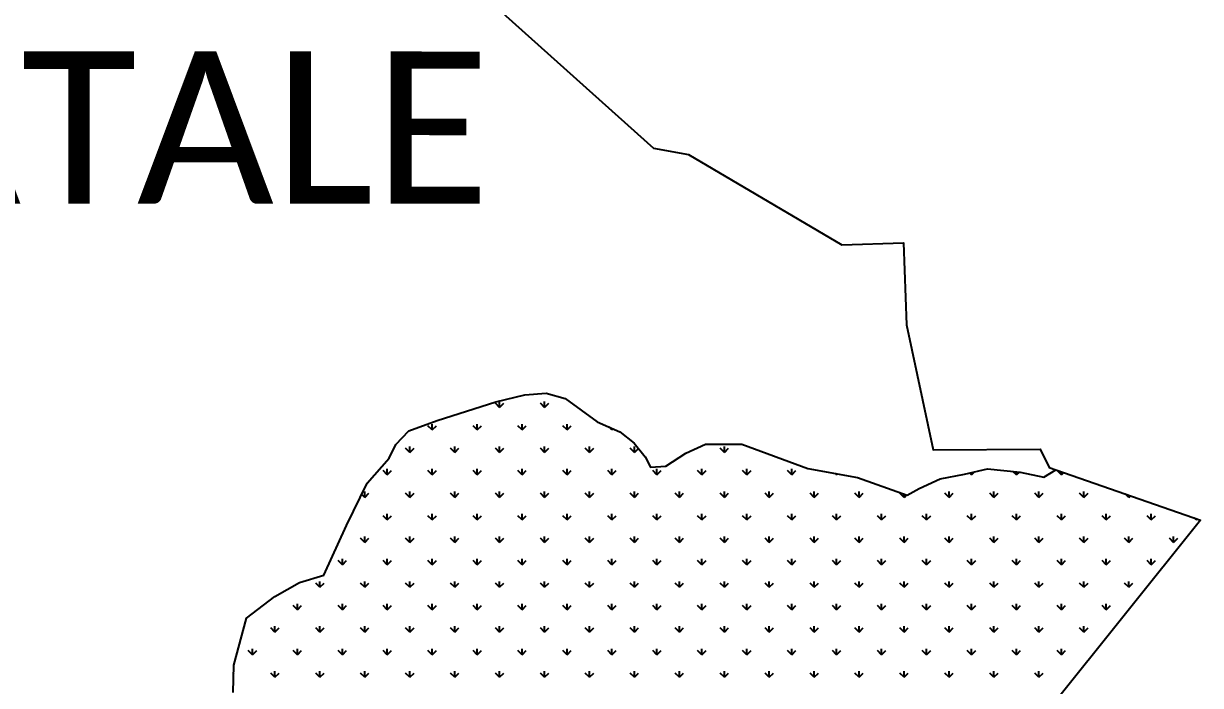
# Model space of a CAD drawing. Header units: feet. Extents: x 359135 to 361265, y 1738813 to 1741261.
# Drawn here: x 360154 to 361265, y 1739454 to 1740078 of the extents above; entities that cross this region are included whole.
import ezdxf

# ---------------------------------------------------------------- set-up
doc = ezdxf.new("R2010")
doc.units = ezdxf.units.FT
doc.header["$MEASUREMENT"] = 0
doc.layers.add('MANGROOVES', color=112, linetype='Continuous')
doc.layers.add('VILLAGE NAME', color=250, linetype='Continuous')
doc.styles.get("Standard").update_dxf_attribs({"font": 'arial.ttf'})

msp = doc.modelspace()

# ---------------------------------------------------------------- linework, layer by layer
at = {"color": 3}
msp.add_lwpolyline([(360600.1, 1740093.9), (360748.4, 1739960.6), (360781.4, 1739954.8), (360926.2, 1739869.4), (360984.5, 1739871.5), (360987.5, 1739793.9), (361012.6, 1739676.1), (361113.5, 1739676.6), (361122.2, 1739659.5), (361264.9, 1739609.8), (361052.4, 1739344.5), (360515.4, 1738970.3), (360351.7, 1739150), (360246.7, 1739023.5), (360342.2, 1738856.1), (360217.3, 1738813.1), (360047.4, 1738835.5)], dxfattribs=at)
at = {"layer": 'MANGROOVES', "linetype": 'Continuous'}
for p, q in [((360603.2, 1739716), (360599.3, 1739720)), ((360603.2, 1739716), (360603.2, 1739721.7)), ((360603.2, 1739716), (360607.2, 1739720)), ((360645.7, 1739716), (360641.7, 1739720)), ((360645.7, 1739716), (360645.7, 1739721.7)), ((360645.7, 1739716), (360649.6, 1739720)), ((360539.6, 1739694.8), (360535.6, 1739698.8)), ((360539.6, 1739694.8), (360539.6, 1739700.4)), ((360539.6, 1739694.8), (360543.6, 1739698.8)), ((360582, 1739694.8), (360578.1, 1739698.8)), ((360582, 1739694.8), (360582, 1739700.4)), ((360582, 1739694.8), (360586, 1739698.8)), ((360624.5, 1739694.8), (360620.5, 1739698.8)), ((360624.5, 1739694.8), (360624.5, 1739700.4)), ((360624.5, 1739694.8), (360628.4, 1739698.8)), ((360666.9, 1739694.8), (360662.9, 1739698.8)), ((360666.9, 1739694.8), (360666.9, 1739700.4)), ((360666.9, 1739694.8), (360670.9, 1739698.8)), ((360709.3, 1739694.8), (360706.6, 1739697.6)), ((360709.3, 1739694.8), (360709.3, 1739696.3)), ((360709.3, 1739694.8), (360710.4, 1739695.9)), ((360518.4, 1739673.6), (360514.4, 1739677.6)), ((360518.4, 1739673.6), (360518.4, 1739679.2)), ((360518.4, 1739673.6), (360522.4, 1739677.6)), ((360560.8, 1739673.6), (360556.8, 1739677.6)), ((360560.8, 1739673.6), (360560.8, 1739679.2)), ((360560.8, 1739673.6), (360564.8, 1739677.6)), ((360603.2, 1739673.6), (360599.3, 1739677.6)), ((360603.2, 1739673.6), (360603.2, 1739679.2)), ((360603.2, 1739673.6), (360607.2, 1739677.6)), ((360645.7, 1739673.6), (360641.7, 1739677.6)), ((360645.7, 1739673.6), (360645.7, 1739679.2)), ((360645.7, 1739673.6), (360649.6, 1739677.6)), ((360688.1, 1739673.6), (360684.1, 1739677.6)), ((360688.1, 1739673.6), (360688.1, 1739679.2)), ((360688.1, 1739673.6), (360692.1, 1739677.6)), ((360730.5, 1739673.6), (360726.5, 1739677.6)), ((360730.5, 1739673.6), (360730.5, 1739679.2)), ((360730.5, 1739673.6), (360734.3, 1739677.4)), ((360815.4, 1739673.6), (360811.4, 1739677.6)), ((360815.4, 1739673.6), (360815.4, 1739679.2)), ((360815.4, 1739673.6), (360819.4, 1739677.6)), ((360497.2, 1739652.4), (360493.2, 1739656.4)), ((360497.2, 1739652.4), (360497.2, 1739658)), ((360497.2, 1739652.4), (360501.2, 1739656.4)), ((360539.6, 1739652.4), (360535.6, 1739656.4)), ((360539.6, 1739652.4), (360539.6, 1739658)), ((360539.6, 1739652.4), (360543.6, 1739656.4)), ((360582, 1739652.4), (360578.1, 1739656.4)), ((360582, 1739652.4), (360582, 1739658)), ((360582, 1739652.4), (360586, 1739656.4)), ((360624.5, 1739652.4), (360620.5, 1739656.4)), ((360624.5, 1739652.4), (360624.5, 1739658)), ((360624.5, 1739652.4), (360628.4, 1739656.4)), ((360666.9, 1739652.4), (360662.9, 1739656.4)), ((360666.9, 1739652.4), (360666.9, 1739658)), ((360666.9, 1739652.4), (360670.9, 1739656.4)), ((360709.3, 1739652.4), (360705.3, 1739656.4)), ((360709.3, 1739652.4), (360709.3, 1739658)), ((360709.3, 1739652.4), (360713.3, 1739656.4)), ((360751.7, 1739652.4), (360747.8, 1739656.4)), ((360751.7, 1739652.4), (360751.7, 1739658)), ((360751.7, 1739652.4), (360755.7, 1739656.4)), ((360794.2, 1739652.4), (360790.2, 1739656.4)), ((360794.2, 1739652.4), (360794.2, 1739658)), ((360794.2, 1739652.4), (360798.1, 1739656.4)), ((360836.6, 1739652.4), (360832.6, 1739656.4)), ((360836.6, 1739652.4), (360836.6, 1739658)), ((360836.6, 1739652.4), (360840.6, 1739656.4)), ((360879, 1739652.4), (360875, 1739656.4)), ((360879, 1739652.4), (360879, 1739658)), ((360879, 1739652.4), (360883, 1739656.4)), ((360921.4, 1739652.4), (360920.2, 1739653.6)), ((360921.4, 1739652.4), (360921.4, 1739653.4)), ((360921.4, 1739652.4), (360922.3, 1739653.2)), ((361048.7, 1739652.4), (361046.9, 1739654.2)), ((361048.7, 1739652.4), (361051.6, 1739655.3)), ((361048.7, 1739652.4), (361048.7, 1739654.6)), ((361091.1, 1739652.4), (361087.9, 1739655.7)), ((361091.1, 1739652.4), (361091.1, 1739655.4)), ((361091.1, 1739652.4), (361093.9, 1739655.1)), ((361133.6, 1739652.4), (361129.6, 1739656.4)), ((361133.6, 1739652.4), (361133.6, 1739655.5)), ((361133.6, 1739652.4), (361135.9, 1739654.7)), ((360476, 1739631.2), (360473.2, 1739634)), ((360476, 1739631.2), (360476, 1739636.8)), ((360476, 1739631.2), (360479.9, 1739635.2)), ((360518.4, 1739631.2), (360514.4, 1739635.2)), ((360518.4, 1739631.2), (360518.4, 1739636.8)), ((360518.4, 1739631.2), (360522.4, 1739635.2)), ((360560.8, 1739631.2), (360556.8, 1739635.2)), ((360560.8, 1739631.2), (360560.8, 1739636.8)), ((360560.8, 1739631.2), (360564.8, 1739635.2)), ((360603.2, 1739631.2), (360599.3, 1739635.2)), ((360603.2, 1739631.2), (360603.2, 1739636.8)), ((360603.2, 1739631.2), (360607.2, 1739635.2)), ((360645.7, 1739631.2), (360641.7, 1739635.2)), ((360645.7, 1739631.2), (360645.7, 1739636.8)), ((360645.7, 1739631.2), (360649.6, 1739635.2)), ((360688.1, 1739631.2), (360684.1, 1739635.2)), ((360688.1, 1739631.2), (360688.1, 1739636.8)), ((360688.1, 1739631.2), (360692.1, 1739635.2)), ((360730.5, 1739631.2), (360726.5, 1739635.2)), ((360730.5, 1739631.2), (360730.5, 1739636.8)), ((360730.5, 1739631.2), (360734.5, 1739635.2)), ((360773, 1739631.2), (360769, 1739635.2)), ((360773, 1739631.2), (360773, 1739636.8)), ((360773, 1739631.2), (360776.9, 1739635.2)), ((360815.4, 1739631.2), (360811.4, 1739635.2)), ((360815.4, 1739631.2), (360815.4, 1739636.8)), ((360815.4, 1739631.2), (360819.4, 1739635.2)), ((360857.8, 1739631.2), (360853.8, 1739635.2)), ((360857.8, 1739631.2), (360857.8, 1739636.8)), ((360857.8, 1739631.2), (360861.8, 1739635.2)), ((360900.2, 1739631.2), (360896.3, 1739635.2)), ((360900.2, 1739631.2), (360900.2, 1739636.8)), ((360900.2, 1739631.2), (360904.2, 1739635.2)), ((360942.7, 1739631.2), (360938.7, 1739635.2)), ((360942.7, 1739631.2), (360942.7, 1739636.8)), ((360942.7, 1739631.2), (360946.6, 1739635.2)), ((360985.1, 1739631.2), (360981.1, 1739635.2)), ((360985.1, 1739631.2), (360985.1, 1739634.4)), ((360985.1, 1739631.2), (360987.5, 1739633.6)), ((361027.5, 1739631.2), (361023.5, 1739635.2)), ((361027.5, 1739631.2), (361027.5, 1739636.8)), ((361027.5, 1739631.2), (361031.5, 1739635.2)), ((361069.9, 1739631.2), (361066, 1739635.2)), ((361069.9, 1739631.2), (361069.9, 1739636.8)), ((361069.9, 1739631.2), (361073.9, 1739635.2)), ((361112.4, 1739631.2), (361108.4, 1739635.2)), ((361112.4, 1739631.2), (361112.4, 1739636.8)), ((361112.4, 1739631.2), (361116.3, 1739635.2)), ((361154.8, 1739631.2), (361150.8, 1739635.2)), ((361154.8, 1739631.2), (361154.8, 1739636.8)), ((361154.8, 1739631.2), (361158.8, 1739635.2)), ((361197.2, 1739631.2), (361193.9, 1739634.5)), ((361197.2, 1739631.2), (361197.2, 1739633.3)), ((361197.2, 1739631.2), (361198.8, 1739632.8)), ((360497.2, 1739610), (360493.2, 1739613.9)), ((360497.2, 1739610), (360497.2, 1739615.6)), ((360497.2, 1739610), (360501.2, 1739613.9)), ((360539.6, 1739610), (360535.6, 1739613.9)), ((360539.6, 1739610), (360539.6, 1739615.6)), ((360539.6, 1739610), (360543.6, 1739613.9)), ((360582, 1739610), (360578.1, 1739613.9)), ((360582, 1739610), (360582, 1739615.6)), ((360582, 1739610), (360586, 1739613.9)), ((360624.5, 1739610), (360620.5, 1739613.9)), ((360624.5, 1739610), (360624.5, 1739615.6)), ((360624.5, 1739610), (360628.4, 1739613.9)), ((360666.9, 1739610), (360662.9, 1739613.9)), ((360666.9, 1739610), (360666.9, 1739615.6)), ((360666.9, 1739610), (360670.9, 1739613.9)), ((360709.3, 1739610), (360705.3, 1739613.9)), ((360709.3, 1739610), (360709.3, 1739615.6)), ((360709.3, 1739610), (360713.3, 1739613.9)), ((360751.7, 1739610), (360747.8, 1739613.9)), ((360751.7, 1739610), (360751.7, 1739615.6)), ((360751.7, 1739610), (360755.7, 1739613.9)), ((360794.2, 1739610), (360790.2, 1739613.9)), ((360794.2, 1739610), (360794.2, 1739615.6)), ((360794.2, 1739610), (360798.1, 1739613.9)), ((360836.6, 1739610), (360832.6, 1739613.9)), ((360836.6, 1739610), (360836.6, 1739615.6)), ((360836.6, 1739610), (360840.6, 1739613.9)), ((360879, 1739610), (360875, 1739613.9)), ((360879, 1739610), (360879, 1739615.6)), ((360879, 1739610), (360883, 1739613.9)), ((360921.4, 1739610), (360917.5, 1739613.9)), ((360921.4, 1739610), (360921.4, 1739615.6)), ((360921.4, 1739610), (360925.4, 1739613.9)), ((360963.9, 1739610), (360959.9, 1739613.9)), ((360963.9, 1739610), (360963.9, 1739615.6)), ((360963.9, 1739610), (360967.8, 1739613.9)), ((361006.3, 1739610), (361002.3, 1739613.9)), ((361006.3, 1739610), (361006.3, 1739615.6)), ((361006.3, 1739610), (361010.3, 1739613.9)), ((361048.7, 1739610), (361044.7, 1739613.9)), ((361048.7, 1739610), (361048.7, 1739615.6)), ((361048.7, 1739610), (361052.7, 1739613.9)), ((361091.1, 1739610), (361087.2, 1739613.9)), ((361091.1, 1739610), (361091.1, 1739615.6)), ((361091.1, 1739610), (361095.1, 1739613.9)), ((361133.6, 1739610), (361129.6, 1739613.9)), ((361133.6, 1739610), (361133.6, 1739615.6)), ((361133.6, 1739610), (361137.6, 1739613.9)), ((361176, 1739610), (361172, 1739613.9)), ((361176, 1739610), (361176, 1739615.6)), ((361176, 1739610), (361180, 1739613.9)), ((361218.4, 1739610), (361214.5, 1739613.9)), ((361218.4, 1739610), (361218.4, 1739615.6)), ((361218.4, 1739610), (361222.4, 1739613.9)), ((361260.9, 1739610), (361259, 1739611.8)), ((361260.9, 1739610), (361260.9, 1739611.2)), ((361260.9, 1739610), (361261.8, 1739610.9)), ((360476, 1739588.7), (360472, 1739592.7)), ((360476, 1739588.7), (360476, 1739594.4)), ((360476, 1739588.7), (360479.9, 1739592.7)), ((360518.4, 1739588.7), (360514.4, 1739592.7)), ((360518.4, 1739588.7), (360518.4, 1739594.4)), ((360518.4, 1739588.7), (360522.4, 1739592.7)), ((360560.8, 1739588.7), (360556.8, 1739592.7)), ((360560.8, 1739588.7), (360560.8, 1739594.4)), ((360560.8, 1739588.7), (360564.8, 1739592.7)), ((360603.2, 1739588.7), (360599.3, 1739592.7)), ((360603.2, 1739588.7), (360603.2, 1739594.4)), ((360603.2, 1739588.7), (360607.2, 1739592.7)), ((360645.7, 1739588.7), (360641.7, 1739592.7)), ((360645.7, 1739588.7), (360645.7, 1739594.4)), ((360645.7, 1739588.7), (360649.6, 1739592.7)), ((360688.1, 1739588.7), (360684.1, 1739592.7)), ((360688.1, 1739588.7), (360688.1, 1739594.4)), ((360688.1, 1739588.7), (360692.1, 1739592.7)), ((360730.5, 1739588.7), (360726.5, 1739592.7)), ((360730.5, 1739588.7), (360730.5, 1739594.4)), ((360730.5, 1739588.7), (360734.5, 1739592.7)), ((360773, 1739588.7), (360769, 1739592.7)), ((360773, 1739588.7), (360773, 1739594.4)), ((360773, 1739588.7), (360776.9, 1739592.7)), ((360815.4, 1739588.7), (360811.4, 1739592.7)), ((360815.4, 1739588.7), (360815.4, 1739594.4)), ((360815.4, 1739588.7), (360819.4, 1739592.7)), ((360857.8, 1739588.7), (360853.8, 1739592.7)), ((360857.8, 1739588.7), (360857.8, 1739594.4)), ((360857.8, 1739588.7), (360861.8, 1739592.7)), ((360900.2, 1739588.7), (360896.3, 1739592.7)), ((360900.2, 1739588.7), (360900.2, 1739594.4)), ((360900.2, 1739588.7), (360904.2, 1739592.7)), ((360942.7, 1739588.7), (360938.7, 1739592.7)), ((360942.7, 1739588.7), (360942.7, 1739594.4)), ((360942.7, 1739588.7), (360946.6, 1739592.7)), ((360985.1, 1739588.7), (360981.1, 1739592.7)), ((360985.1, 1739588.7), (360985.1, 1739594.4)), ((360985.1, 1739588.7), (360989.1, 1739592.7)), ((361027.5, 1739588.7), (361023.5, 1739592.7)), ((361027.5, 1739588.7), (361027.5, 1739594.4)), ((361027.5, 1739588.7), (361031.5, 1739592.7)), ((361069.9, 1739588.7), (361066, 1739592.7)), ((361069.9, 1739588.7), (361069.9, 1739594.4)), ((361069.9, 1739588.7), (361073.9, 1739592.7)), ((361112.4, 1739588.7), (361108.4, 1739592.7)), ((361112.4, 1739588.7), (361112.4, 1739594.4)), ((361112.4, 1739588.7), (361116.3, 1739592.7)), ((361154.8, 1739588.7), (361150.8, 1739592.7)), ((361154.8, 1739588.7), (361154.8, 1739594.4)), ((361154.8, 1739588.7), (361158.8, 1739592.7)), ((361197.2, 1739588.7), (361193.2, 1739592.7)), ((361197.2, 1739588.7), (361197.2, 1739594.4)), ((361197.2, 1739588.7), (361201.2, 1739592.7)), ((361239.6, 1739588.7), (361235.7, 1739592.7)), ((361239.6, 1739588.7), (361239.6, 1739594.4)), ((361239.6, 1739588.7), (361243.6, 1739592.7)), ((360454.8, 1739567.5), (360450.8, 1739571.5)), ((360454.8, 1739567.5), (360454.8, 1739573.2)), ((360454.8, 1739567.5), (360458.7, 1739571.5)), ((360497.2, 1739567.5), (360493.2, 1739571.5)), ((360497.2, 1739567.5), (360497.2, 1739573.2)), ((360497.2, 1739567.5), (360501.2, 1739571.5)), ((360539.6, 1739567.5), (360535.6, 1739571.5)), ((360539.6, 1739567.5), (360539.6, 1739573.2)), ((360539.6, 1739567.5), (360543.6, 1739571.5)), ((360582, 1739567.5), (360578.1, 1739571.5)), ((360582, 1739567.5), (360582, 1739573.2)), ((360582, 1739567.5), (360586, 1739571.5)), ((360624.5, 1739567.5), (360620.5, 1739571.5)), ((360624.5, 1739567.5), (360624.5, 1739573.2)), ((360624.5, 1739567.5), (360628.4, 1739571.5)), ((360666.9, 1739567.5), (360662.9, 1739571.5)), ((360666.9, 1739567.5), (360666.9, 1739573.2)), ((360666.9, 1739567.5), (360670.9, 1739571.5)), ((360709.3, 1739567.5), (360705.3, 1739571.5)), ((360709.3, 1739567.5), (360709.3, 1739573.2)), ((360709.3, 1739567.5), (360713.3, 1739571.5)), ((360751.7, 1739567.5), (360747.8, 1739571.5)), ((360751.7, 1739567.5), (360751.7, 1739573.2)), ((360751.7, 1739567.5), (360755.7, 1739571.5)), ((360794.2, 1739567.5), (360790.2, 1739571.5)), ((360794.2, 1739567.5), (360794.2, 1739573.2)), ((360794.2, 1739567.5), (360798.1, 1739571.5)), ((360836.6, 1739567.5), (360832.6, 1739571.5)), ((360836.6, 1739567.5), (360836.6, 1739573.2)), ((360836.6, 1739567.5), (360840.6, 1739571.5)), ((360879, 1739567.5), (360875, 1739571.5)), ((360879, 1739567.5), (360879, 1739573.2)), ((360879, 1739567.5), (360883, 1739571.5)), ((360921.4, 1739567.5), (360917.5, 1739571.5)), ((360921.4, 1739567.5), (360921.4, 1739573.2)), ((360921.4, 1739567.5), (360925.4, 1739571.5)), ((360963.9, 1739567.5), (360959.9, 1739571.5)), ((360963.9, 1739567.5), (360963.9, 1739573.2)), ((360963.9, 1739567.5), (360967.8, 1739571.5)), ((361006.3, 1739567.5), (361002.3, 1739571.5)), ((361006.3, 1739567.5), (361006.3, 1739573.2)), ((361006.3, 1739567.5), (361010.3, 1739571.5)), ((361048.7, 1739567.5), (361044.7, 1739571.5)), ((361048.7, 1739567.5), (361048.7, 1739573.2)), ((361048.7, 1739567.5), (361052.7, 1739571.5)), ((361091.1, 1739567.5), (361087.2, 1739571.5)), ((361091.1, 1739567.5), (361091.1, 1739573.2)), ((361091.1, 1739567.5), (361095.1, 1739571.5)), ((361133.6, 1739567.5), (361129.6, 1739571.5)), ((361133.6, 1739567.5), (361133.6, 1739573.2)), ((361133.6, 1739567.5), (361137.6, 1739571.5)), ((361176, 1739567.5), (361172, 1739571.5)), ((361176, 1739567.5), (361176, 1739573.2)), ((361176, 1739567.5), (361180, 1739571.5)), ((361218.4, 1739567.5), (361214.5, 1739571.5)), ((361218.4, 1739567.5), (361218.4, 1739573.2)), ((361218.4, 1739567.5), (361222.4, 1739571.5)), ((360433.5, 1739546.3), (360433.5, 1739551.9)), ((360476, 1739546.3), (360476, 1739551.9)), ((360518.4, 1739546.3), (360518.4, 1739551.9)), ((360560.8, 1739546.3), (360560.8, 1739551.9)), ((360603.2, 1739546.3), (360603.2, 1739551.9)), ((360645.7, 1739546.3), (360645.7, 1739551.9)), ((360688.1, 1739546.3), (360688.1, 1739551.9)), ((360730.5, 1739546.3), (360730.5, 1739551.9)), ((360773, 1739546.3), (360773, 1739551.9)), ((360815.4, 1739546.3), (360815.4, 1739551.9)), ((360857.8, 1739546.3), (360857.8, 1739551.9)), ((360900.2, 1739546.3), (360900.2, 1739551.9)), ((360942.7, 1739546.3), (360942.7, 1739551.9)), ((360985.1, 1739546.3), (360985.1, 1739551.9)), ((361027.5, 1739546.3), (361027.5, 1739551.9)), ((361069.9, 1739546.3), (361069.9, 1739551.9)), ((361112.4, 1739546.3), (361112.4, 1739551.9)), ((361154.8, 1739546.3), (361154.8, 1739551.9)), ((361197.2, 1739546.3), (361197.2, 1739551.9)), ((360433.5, 1739546.3), (360429.6, 1739550.3)), ((360433.5, 1739546.3), (360437.5, 1739550.3)), ((360476, 1739546.3), (360472, 1739550.3)), ((360476, 1739546.3), (360479.9, 1739550.3)), ((360518.4, 1739546.3), (360514.4, 1739550.3)), ((360518.4, 1739546.3), (360522.4, 1739550.3)), ((360560.8, 1739546.3), (360556.8, 1739550.3)), ((360560.8, 1739546.3), (360564.8, 1739550.3)), ((360603.2, 1739546.3), (360599.3, 1739550.3)), ((360603.2, 1739546.3), (360607.2, 1739550.3)), ((360645.7, 1739546.3), (360641.7, 1739550.3)), ((360645.7, 1739546.3), (360649.6, 1739550.3)), ((360688.1, 1739546.3), (360684.1, 1739550.3)), ((360688.1, 1739546.3), (360692.1, 1739550.3)), ((360730.5, 1739546.3), (360726.5, 1739550.3)), ((360730.5, 1739546.3), (360734.5, 1739550.3)), ((360773, 1739546.3), (360769, 1739550.3)), ((360773, 1739546.3), (360776.9, 1739550.3)), ((360815.4, 1739546.3), (360811.4, 1739550.3)), ((360815.4, 1739546.3), (360819.4, 1739550.3)), ((360857.8, 1739546.3), (360853.8, 1739550.3)), ((360857.8, 1739546.3), (360861.8, 1739550.3)), ((360900.2, 1739546.3), (360896.3, 1739550.3)), ((360900.2, 1739546.3), (360904.2, 1739550.3)), ((360942.7, 1739546.3), (360938.7, 1739550.3)), ((360942.7, 1739546.3), (360946.6, 1739550.3)), ((360985.1, 1739546.3), (360981.1, 1739550.3)), ((360985.1, 1739546.3), (360989.1, 1739550.3)), ((361027.5, 1739546.3), (361023.5, 1739550.3)), ((361027.5, 1739546.3), (361031.5, 1739550.3)), ((361069.9, 1739546.3), (361066, 1739550.3)), ((361069.9, 1739546.3), (361073.9, 1739550.3)), ((361112.4, 1739546.3), (361108.4, 1739550.3)), ((361112.4, 1739546.3), (361116.3, 1739550.3)), ((361154.8, 1739546.3), (361150.8, 1739550.3)), ((361154.8, 1739546.3), (361158.8, 1739550.3)), ((361197.2, 1739546.3), (361193.2, 1739550.3)), ((361197.2, 1739546.3), (361201.2, 1739550.3)), ((360412.3, 1739525.1), (360412.3, 1739530.7)), ((360454.8, 1739525.1), (360454.8, 1739530.7)), ((360497.2, 1739525.1), (360497.2, 1739530.7)), ((360539.6, 1739525.1), (360539.6, 1739530.7)), ((360582, 1739525.1), (360582, 1739530.7)), ((360624.5, 1739525.1), (360624.5, 1739530.7)), ((360666.9, 1739525.1), (360666.9, 1739530.7)), ((360709.3, 1739525.1), (360709.3, 1739530.7)), ((360751.7, 1739525.1), (360751.7, 1739530.7)), ((360794.2, 1739525.1), (360794.2, 1739530.7)), ((360836.6, 1739525.1), (360836.6, 1739530.7)), ((360879, 1739525.1), (360879, 1739530.7)), ((360921.4, 1739525.1), (360921.4, 1739530.7)), ((360963.9, 1739525.1), (360963.9, 1739530.7)), ((361006.3, 1739525.1), (361006.3, 1739530.7)), ((361048.7, 1739525.1), (361048.7, 1739530.7)), ((361091.1, 1739525.1), (361091.1, 1739530.7)), ((361133.6, 1739525.1), (361133.6, 1739530.7)), ((361176, 1739525.1), (361176, 1739530.7)), ((360412.3, 1739525.1), (360408.3, 1739529.1)), ((360412.3, 1739525.1), (360416.3, 1739529.1)), ((360454.8, 1739525.1), (360450.8, 1739529.1)), ((360454.8, 1739525.1), (360458.7, 1739529.1)), ((360497.2, 1739525.1), (360493.2, 1739529.1)), ((360497.2, 1739525.1), (360501.2, 1739529.1)), ((360539.6, 1739525.1), (360535.6, 1739529.1)), ((360539.6, 1739525.1), (360543.6, 1739529.1)), ((360582, 1739525.1), (360578.1, 1739529.1)), ((360582, 1739525.1), (360586, 1739529.1)), ((360624.5, 1739525.1), (360620.5, 1739529.1)), ((360624.5, 1739525.1), (360628.4, 1739529.1)), ((360666.9, 1739525.1), (360662.9, 1739529.1)), ((360666.9, 1739525.1), (360670.9, 1739529.1)), ((360709.3, 1739525.1), (360705.3, 1739529.1)), ((360709.3, 1739525.1), (360713.3, 1739529.1)), ((360751.7, 1739525.1), (360747.8, 1739529.1)), ((360751.7, 1739525.1), (360755.7, 1739529.1)), ((360794.2, 1739525.1), (360790.2, 1739529.1)), ((360794.2, 1739525.1), (360798.1, 1739529.1)), ((360836.6, 1739525.1), (360832.6, 1739529.1)), ((360836.6, 1739525.1), (360840.6, 1739529.1)), ((360879, 1739525.1), (360875, 1739529.1)), ((360879, 1739525.1), (360883, 1739529.1)), ((360921.4, 1739525.1), (360917.5, 1739529.1)), ((360921.4, 1739525.1), (360925.4, 1739529.1)), ((360963.9, 1739525.1), (360959.9, 1739529.1)), ((360963.9, 1739525.1), (360967.8, 1739529.1)), ((361006.3, 1739525.1), (361002.3, 1739529.1)), ((361006.3, 1739525.1), (361010.3, 1739529.1)), ((361048.7, 1739525.1), (361044.7, 1739529.1)), ((361048.7, 1739525.1), (361052.7, 1739529.1)), ((361091.1, 1739525.1), (361087.2, 1739529.1)), ((361091.1, 1739525.1), (361095.1, 1739529.1)), ((361133.6, 1739525.1), (361129.6, 1739529.1)), ((361133.6, 1739525.1), (361137.6, 1739529.1)), ((361176, 1739525.1), (361172, 1739529.1)), ((361176, 1739525.1), (361180, 1739529.1)), ((360391.1, 1739503.9), (360387.1, 1739507.9)), ((360391.1, 1739503.9), (360391.1, 1739509.5)), ((360391.1, 1739503.9), (360395.1, 1739507.9)), ((360433.5, 1739503.9), (360429.6, 1739507.9)), ((360433.5, 1739503.9), (360433.5, 1739509.5)), ((360433.5, 1739503.9), (360437.5, 1739507.9)), ((360476, 1739503.9), (360472, 1739507.9)), ((360476, 1739503.9), (360476, 1739509.5)), ((360476, 1739503.9), (360479.9, 1739507.9)), ((360518.4, 1739503.9), (360514.4, 1739507.9)), ((360518.4, 1739503.9), (360518.4, 1739509.5)), ((360518.4, 1739503.9), (360522.4, 1739507.9)), ((360560.8, 1739503.9), (360556.8, 1739507.9)), ((360560.8, 1739503.9), (360560.8, 1739509.5)), ((360560.8, 1739503.9), (360564.8, 1739507.9)), ((360603.2, 1739503.9), (360599.3, 1739507.9)), ((360603.2, 1739503.9), (360603.2, 1739509.5)), ((360603.2, 1739503.9), (360607.2, 1739507.9)), ((360645.7, 1739503.9), (360641.7, 1739507.9)), ((360645.7, 1739503.9), (360645.7, 1739509.5)), ((360645.7, 1739503.9), (360649.6, 1739507.9)), ((360688.1, 1739503.9), (360684.1, 1739507.9)), ((360688.1, 1739503.9), (360688.1, 1739509.5)), ((360688.1, 1739503.9), (360692.1, 1739507.9)), ((360730.5, 1739503.9), (360726.5, 1739507.9)), ((360730.5, 1739503.9), (360730.5, 1739509.5)), ((360730.5, 1739503.9), (360734.5, 1739507.9)), ((360773, 1739503.9), (360769, 1739507.9)), ((360773, 1739503.9), (360773, 1739509.5)), ((360773, 1739503.9), (360776.9, 1739507.9)), ((360815.4, 1739503.9), (360811.4, 1739507.9)), ((360815.4, 1739503.9), (360815.4, 1739509.5)), ((360815.4, 1739503.9), (360819.4, 1739507.9)), ((360857.8, 1739503.9), (360853.8, 1739507.9)), ((360857.8, 1739503.9), (360857.8, 1739509.5)), ((360857.8, 1739503.9), (360861.8, 1739507.9)), ((360900.2, 1739503.9), (360896.3, 1739507.9)), ((360900.2, 1739503.9), (360900.2, 1739509.5)), ((360900.2, 1739503.9), (360904.2, 1739507.9)), ((360942.7, 1739503.9), (360938.7, 1739507.9)), ((360942.7, 1739503.9), (360942.7, 1739509.5)), ((360942.7, 1739503.9), (360946.6, 1739507.9)), ((360985.1, 1739503.9), (360981.1, 1739507.9)), ((360985.1, 1739503.9), (360985.1, 1739509.5)), ((360985.1, 1739503.9), (360989.1, 1739507.9)), ((361027.5, 1739503.9), (361023.5, 1739507.9)), ((361027.5, 1739503.9), (361027.5, 1739509.5)), ((361027.5, 1739503.9), (361031.5, 1739507.9)), ((361069.9, 1739503.9), (361066, 1739507.9)), ((361069.9, 1739503.9), (361069.9, 1739509.5)), ((361069.9, 1739503.9), (361073.9, 1739507.9)), ((361112.4, 1739503.9), (361108.4, 1739507.9)), ((361112.4, 1739503.9), (361112.4, 1739509.5)), ((361112.4, 1739503.9), (361116.3, 1739507.9)), ((361154.8, 1739503.9), (361150.8, 1739507.9)), ((361154.8, 1739503.9), (361154.8, 1739509.5)), ((361154.8, 1739503.9), (361158.8, 1739507.9)), ((360369.9, 1739482.7), (360365.9, 1739486.7)), ((360369.9, 1739482.7), (360369.9, 1739488.3)), ((360369.9, 1739482.7), (360373.9, 1739486.7)), ((360412.3, 1739482.7), (360408.3, 1739486.7)), ((360412.3, 1739482.7), (360412.3, 1739488.3)), ((360412.3, 1739482.7), (360416.3, 1739486.7)), ((360454.8, 1739482.7), (360450.8, 1739486.7)), ((360454.8, 1739482.7), (360454.8, 1739488.3)), ((360454.8, 1739482.7), (360458.7, 1739486.7)), ((360497.2, 1739482.7), (360493.2, 1739486.7)), ((360497.2, 1739482.7), (360497.2, 1739488.3)), ((360497.2, 1739482.7), (360501.2, 1739486.7)), ((360539.6, 1739482.7), (360535.6, 1739486.7)), ((360539.6, 1739482.7), (360539.6, 1739488.3)), ((360539.6, 1739482.7), (360543.6, 1739486.7)), ((360582, 1739482.7), (360578.1, 1739486.7)), ((360582, 1739482.7), (360582, 1739488.3)), ((360582, 1739482.7), (360586, 1739486.7)), ((360624.5, 1739482.7), (360620.5, 1739486.7)), ((360624.5, 1739482.7), (360624.5, 1739488.3)), ((360624.5, 1739482.7), (360628.4, 1739486.7)), ((360666.9, 1739482.7), (360662.9, 1739486.7)), ((360666.9, 1739482.7), (360666.9, 1739488.3)), ((360666.9, 1739482.7), (360670.9, 1739486.7)), ((360709.3, 1739482.7), (360705.3, 1739486.7)), ((360709.3, 1739482.7), (360709.3, 1739488.3)), ((360709.3, 1739482.7), (360713.3, 1739486.7)), ((360751.7, 1739482.7), (360747.8, 1739486.7)), ((360751.7, 1739482.7), (360751.7, 1739488.3)), ((360751.7, 1739482.7), (360755.7, 1739486.7)), ((360794.2, 1739482.7), (360790.2, 1739486.7)), ((360794.2, 1739482.7), (360794.2, 1739488.3)), ((360794.2, 1739482.7), (360798.1, 1739486.7)), ((360836.6, 1739482.7), (360832.6, 1739486.7)), ((360836.6, 1739482.7), (360836.6, 1739488.3)), ((360836.6, 1739482.7), (360840.6, 1739486.7)), ((360879, 1739482.7), (360875, 1739486.7)), ((360879, 1739482.7), (360879, 1739488.3)), ((360879, 1739482.7), (360883, 1739486.7)), ((360921.4, 1739482.7), (360917.5, 1739486.7)), ((360921.4, 1739482.7), (360921.4, 1739488.3)), ((360921.4, 1739482.7), (360925.4, 1739486.7)), ((360963.9, 1739482.7), (360959.9, 1739486.7)), ((360963.9, 1739482.7), (360963.9, 1739488.3)), ((360963.9, 1739482.7), (360967.8, 1739486.7)), ((361006.3, 1739482.7), (361002.3, 1739486.7)), ((361006.3, 1739482.7), (361006.3, 1739488.3)), ((361006.3, 1739482.7), (361010.3, 1739486.7)), ((361048.7, 1739482.7), (361044.7, 1739486.7)), ((361048.7, 1739482.7), (361048.7, 1739488.3)), ((361048.7, 1739482.7), (361052.7, 1739486.7)), ((361091.1, 1739482.7), (361087.2, 1739486.7)), ((361091.1, 1739482.7), (361091.1, 1739488.3)), ((361091.1, 1739482.7), (361095.1, 1739486.7)), ((361133.6, 1739482.7), (361129.6, 1739486.7)), ((361133.6, 1739482.7), (361133.6, 1739488.3)), ((361133.6, 1739482.7), (361137.6, 1739486.7)), ((360352.2, 1739465), (360352.7, 1739465.4)), ((360391.1, 1739461.5), (360387.1, 1739465.4)), ((360391.1, 1739461.5), (360391.1, 1739467.1)), ((360391.1, 1739461.5), (360395.1, 1739465.4)), ((360433.5, 1739461.5), (360429.6, 1739465.4)), ((360433.5, 1739461.5), (360433.5, 1739467.1)), ((360433.5, 1739461.5), (360437.5, 1739465.4)), ((360476, 1739461.5), (360472, 1739465.4)), ((360476, 1739461.5), (360476, 1739467.1)), ((360476, 1739461.5), (360479.9, 1739465.4)), ((360518.4, 1739461.5), (360514.4, 1739465.4)), ((360518.4, 1739461.5), (360518.4, 1739467.1)), ((360518.4, 1739461.5), (360522.4, 1739465.4)), ((360560.8, 1739461.5), (360556.8, 1739465.4)), ((360560.8, 1739461.5), (360560.8, 1739467.1)), ((360560.8, 1739461.5), (360564.8, 1739465.4)), ((360603.2, 1739461.5), (360599.3, 1739465.4)), ((360603.2, 1739461.5), (360603.2, 1739467.1)), ((360603.2, 1739461.5), (360607.2, 1739465.4)), ((360645.7, 1739461.5), (360641.7, 1739465.4)), ((360645.7, 1739461.5), (360645.7, 1739467.1)), ((360645.7, 1739461.5), (360649.6, 1739465.4)), ((360688.1, 1739461.5), (360684.1, 1739465.4)), ((360688.1, 1739461.5), (360688.1, 1739467.1)), ((360688.1, 1739461.5), (360692.1, 1739465.4)), ((360730.5, 1739461.5), (360726.5, 1739465.4)), ((360730.5, 1739461.5), (360730.5, 1739467.1)), ((360730.5, 1739461.5), (360734.5, 1739465.4)), ((360773, 1739461.5), (360769, 1739465.4)), ((360773, 1739461.5), (360773, 1739467.1)), ((360773, 1739461.5), (360776.9, 1739465.4)), ((360815.4, 1739461.5), (360811.4, 1739465.4)), ((360815.4, 1739461.5), (360815.4, 1739467.1)), ((360815.4, 1739461.5), (360819.4, 1739465.4)), ((360857.8, 1739461.5), (360853.8, 1739465.4)), ((360857.8, 1739461.5), (360857.8, 1739467.1)), ((360857.8, 1739461.5), (360861.8, 1739465.4)), ((360900.2, 1739461.5), (360896.3, 1739465.4)), ((360900.2, 1739461.5), (360900.2, 1739467.1)), ((360900.2, 1739461.5), (360904.2, 1739465.4)), ((360942.7, 1739461.5), (360938.7, 1739465.4)), ((360942.7, 1739461.5), (360942.7, 1739467.1)), ((360942.7, 1739461.5), (360946.6, 1739465.4)), ((360985.1, 1739461.5), (360981.1, 1739465.4)), ((360985.1, 1739461.5), (360985.1, 1739467.1)), ((360985.1, 1739461.5), (360989.1, 1739465.4)), ((361027.5, 1739461.5), (361023.5, 1739465.4)), ((361027.5, 1739461.5), (361027.5, 1739467.1)), ((361027.5, 1739461.5), (361031.5, 1739465.4)), ((361069.9, 1739461.5), (361066, 1739465.4)), ((361069.9, 1739461.5), (361069.9, 1739467.1)), ((361069.9, 1739461.5), (361073.9, 1739465.4)), ((361112.4, 1739461.5), (361108.4, 1739465.4)), ((361112.4, 1739461.5), (361112.4, 1739467.1)), ((361112.4, 1739461.5), (361116.3, 1739465.4))]:
    msp.add_line(p, q, dxfattribs=at)
at = {"layer": 'MANGROOVES', "flags": 128}
msp.add_lwpolyline([(360351.7, 1739447), (360352.4, 1739472.8), (360364.3, 1739517.3), (360391, 1739537.5), (360414.4, 1739550.8), (360437.2, 1739557.8), (360458.8, 1739604.5), (360478.3, 1739644.5), (360499, 1739668.2), (360505.2, 1739681.2), (360517.5, 1739694), (360544.3, 1739703.6), (360599.7, 1739721.2), (360626.9, 1739728), (360647.1, 1739729.6), (360665, 1739724.6), (360695.4, 1739702.5), (360716.8, 1739693), (360730.3, 1739682.4), (360740.7, 1739669.4), (360745.8, 1739659.8), (360760.3, 1739660.5), (360779, 1739672.9), (360797.5, 1739681.5), (360831.9, 1739681.3), (360894.1, 1739658.3), (360941.2, 1739649.8), (360987.9, 1739633.4), (360999.2, 1739639.7), (361019, 1739648.6), (361042.2, 1739653.1), (361063.8, 1739658), (361094.6, 1739655), (361116.9, 1739650.3), (361128.4, 1739657.3)], dxfattribs=at)

# ---------------------------------------------------------------- texts
at = {"layer": 'VILLAGE NAME', "insert": (359624, 1740052.3), "char_height": 143.7, "attachment_point": 1, "rotation": 359.9793}
msp.add_mtext_dynamic_manual_height_columns('{\\fCalibri|b0|i0|c0|p34;GAVATALE}', width=1418, gutter_width=718.5, heights=[0], dxfattribs=at)

doc.saveas('drawing.dxf')
